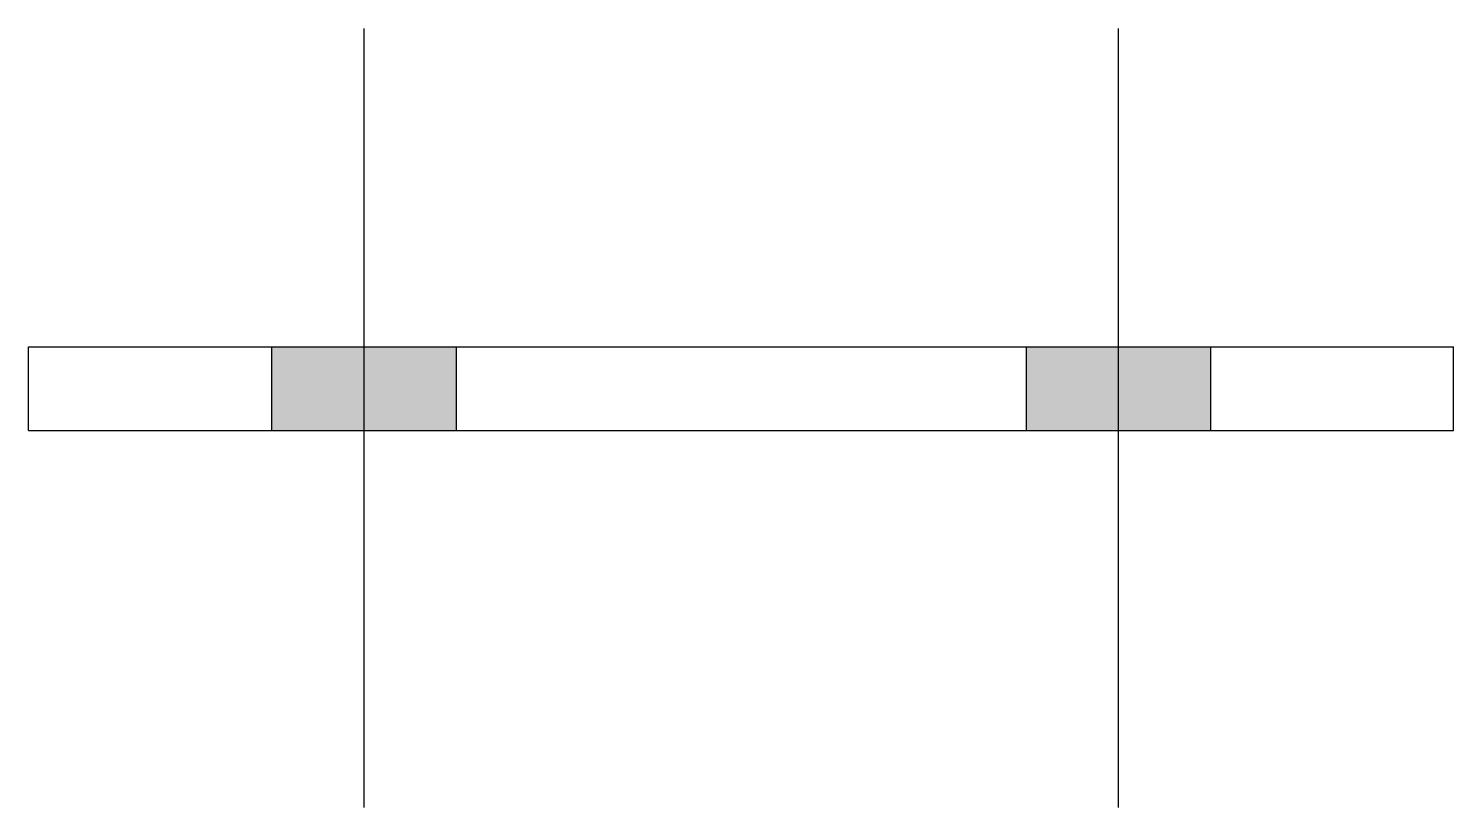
# Model space of a CAD drawing. Header units: millimetres. Extents: x -17 to 10897, y -30 to 186.
# Drawn here: x 5298.4 to 5468.4, y -29.6 to 63.4 of the extents above; entities that cross this region are included whole.
import ezdxf

# ---------------------------------------------------------------- set-up
doc = ezdxf.new("R2010")
doc.units = ezdxf.units.MM
doc.layers.add('STÅL', color=7, linetype='Continuous')

msp = doc.modelspace()

# ---------------------------------------------------------------- hatches: boundary and pattern name
at = {"layer": 'STÅL', "linetype": 'Continuous'}
for points in [[(5327.37, 15.4), (5349.37, 15.4), (5349.37, 25.4), (5327.37, 25.4)], [(5327.37, 15.4), (5349.37, 15.4), (5349.37, 25.4), (5327.37, 25.4)], [(5417.37, 15.4), (5439.37, 15.4), (5439.37, 25.4), (5417.37, 25.4)], [(5417.37, 15.4), (5439.37, 15.4), (5439.37, 25.4), (5417.37, 25.4)]]:
    msp.add_hatch(color=96, dxfattribs=at).paths.add_polyline_path(points)

# ---------------------------------------------------------------- linework, layer by layer
at = {"layer": 'STÅL', "color": 96, "linetype": 'Continuous'}
for p, q in [((5338.37, 63.4), (5338.37, -29.6)), ((5338.37, 63.4), (5338.37, -29.6)), ((5428.37, 63.4), (5428.37, -29.6)), ((5428.37, 63.4), (5428.37, -29.6)), ((5327.37, 25.4), (5327.37, 15.4)), ((5327.37, 25.4), (5327.37, 15.4)), ((5349.37, 25.4), (5349.37, 15.4)), ((5349.37, 25.4), (5349.37, 15.4)), ((5417.37, 25.4), (5417.37, 15.4)), ((5417.37, 25.4), (5417.37, 15.4)), ((5439.37, 25.4), (5439.37, 15.4)), ((5439.37, 25.4), (5439.37, 15.4))]:
    msp.add_line(p, q, dxfattribs=at)
at = {"layer": 'STÅL', "color": 2, "linetype": 'Continuous'}
for p, q in [((5298.37, 15.4), (5298.37, 25.4)), ((5298.37, 25.4), (5468.37, 25.4)), ((5468.37, 15.4), (5468.37, 25.4)), ((5298.37, 15.4), (5468.37, 15.4))]:
    msp.add_line(p, q, dxfattribs=at)

doc.saveas('drawing.dxf')
